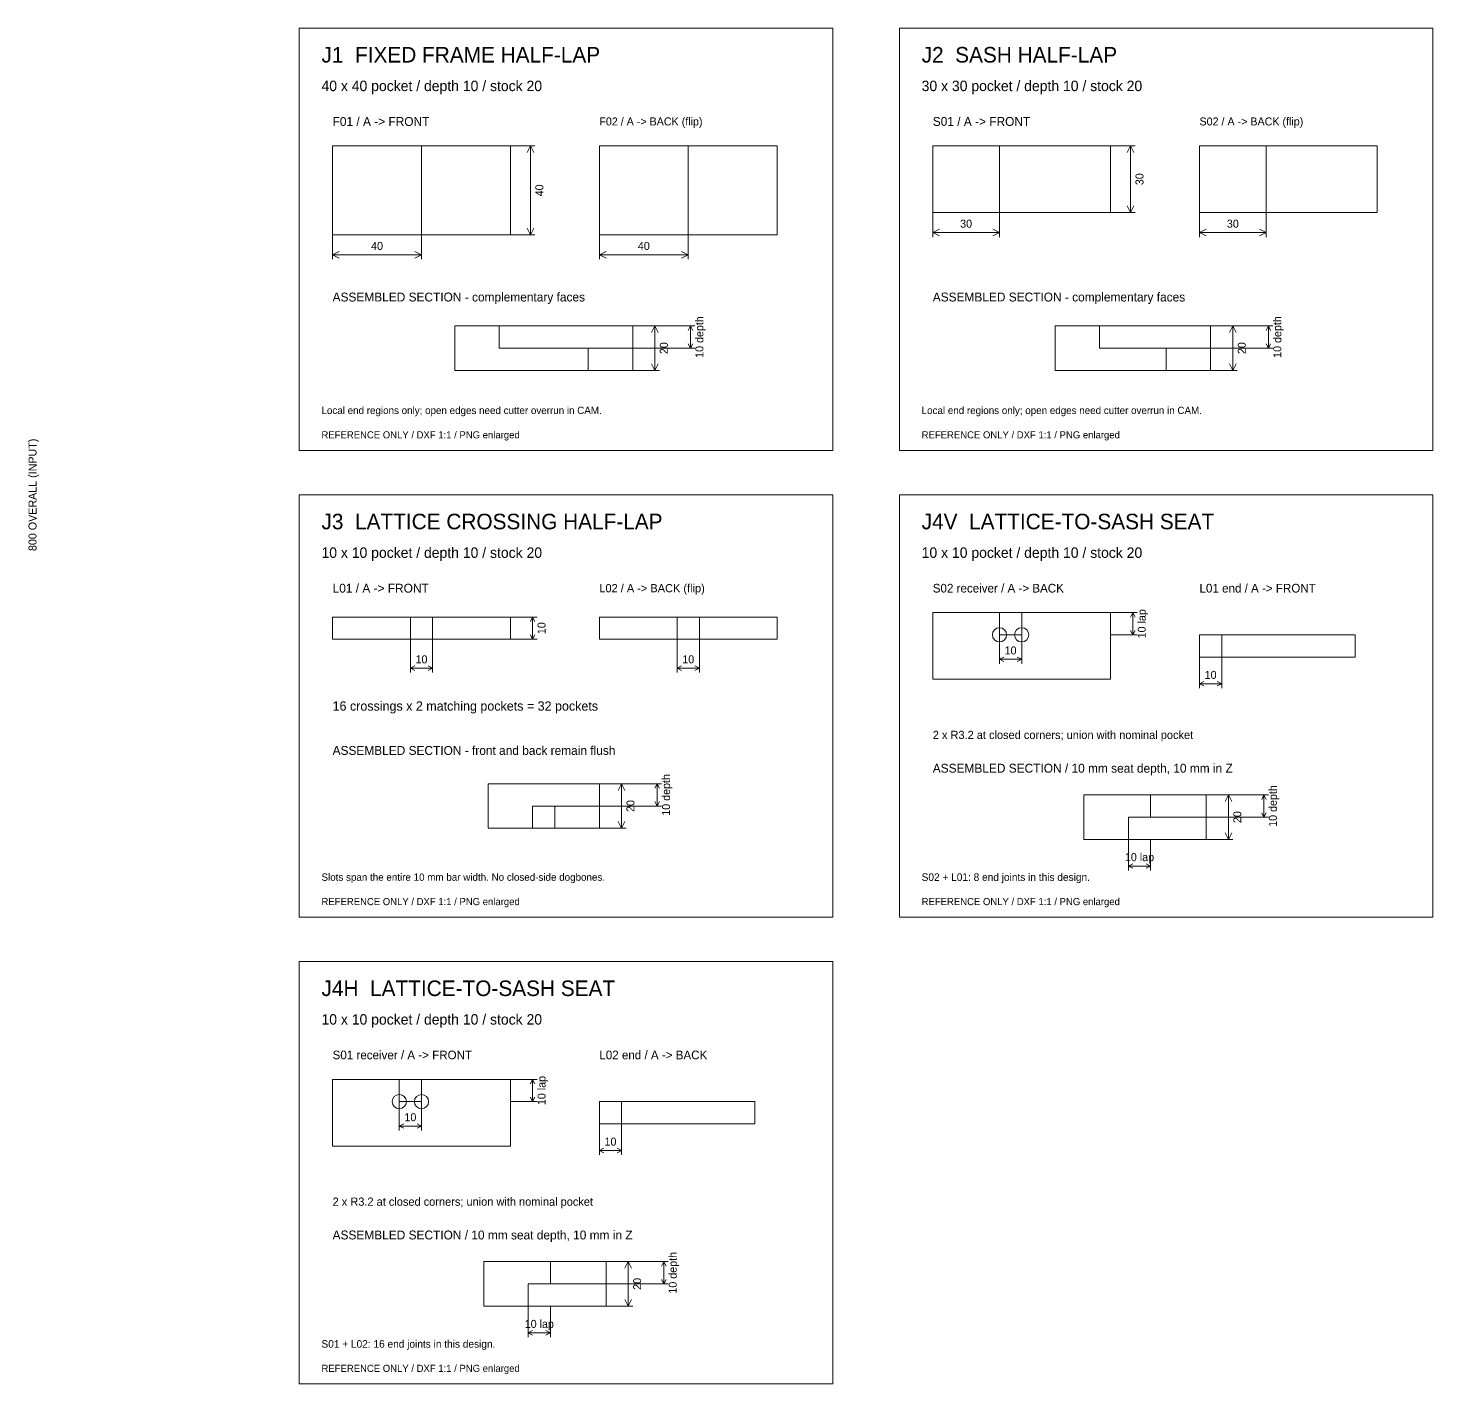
# Model space of a CAD drawing. Header units: millimetres. Extents: x -29 to 2620, y -456 to 990.
# Drawn here: x 1988 to 2620, y 100 to 710 of the extents above; entities that cross this region are included whole.
import ezdxf
from ezdxf.enums import TextEntityAlignment as Align

# ---------------------------------------------------------------- set-up
doc = ezdxf.new("R2010")
doc.units = ezdxf.units.MM
for name, color, linetype, lineweight in [('DIMENSIONS', 3, 'Continuous', 18), ('JOINT_DETAILS_REF', 8, 'Continuous', 18), ('NOTES', 7, 'Continuous', 18)]:
    doc.layers.add(name, color=color, linetype=linetype, lineweight=lineweight)

msp = doc.modelspace()

# ---------------------------------------------------------------- linework, layer by layer
at = {"layer": 'DIMENSIONS'}
for p, q in [((2205, 657), (2216, 657)), ((2214, 657), (2212.5, 654)), ((2214, 617), (2214, 657)), ((2214, 657), (2215.5, 654)), ((2475, 657), (2486, 657)), ((2484, 657), (2482.5, 654)), ((2484, 627), (2484, 657)), ((2484, 657), (2485.5, 654)), ((2395, 627), (2395, 616)), ((2425, 627), (2425, 616)), ((2475, 627), (2486, 627)), ((2484, 627), (2482.5, 630)), ((2484, 627), (2485.5, 630)), ((2515, 627), (2515, 616)), ((2545, 627), (2545, 616)), ((2214, 617), (2212.5, 620)), ((2214, 617), (2215.5, 620)), ((2395, 618), (2398, 619.5)), ((2425, 618), (2422, 619.5)), ((2515, 618), (2518, 619.5)), ((2545, 618), (2542, 619.5)), ((2125, 617), (2125, 606)), ((2165, 617), (2165, 606)), ((2205, 617), (2216, 617)), ((2245, 617), (2245, 606)), ((2285, 617), (2285, 606)), ((2395, 618), (2425, 618)), ((2395, 618), (2398, 616.5)), ((2425, 618), (2422, 616.5)), ((2515, 618), (2545, 618)), ((2515, 618), (2518, 616.5)), ((2545, 618), (2542, 616.5)), ((2125, 608), (2128, 609.5)), ((2125, 608), (2165, 608)), ((2125, 608), (2128, 606.5)), ((2165, 608), (2162, 609.5)), ((2165, 608), (2162, 606.5)), ((2245, 608), (2248, 609.5)), ((2245, 608), (2285, 608)), ((2245, 608), (2248, 606.5)), ((2285, 608), (2282, 609.5)), ((2285, 608), (2282, 606.5)), ((2240, 576), (2288, 576)), ((2260, 576), (2272, 576)), ((2270, 576), (2268.5, 573)), ((2270, 556), (2270, 576)), ((2270, 576), (2271.5, 573)), ((2286, 576), (2285, 574)), ((2286, 566), (2286, 576)), ((2286, 576), (2287, 574)), ((2500, 576), (2548, 576)), ((2520, 576), (2532, 576)), ((2530, 576), (2528.5, 573)), ((2530, 556), (2530, 576)), ((2530, 576), (2531.5, 573)), ((2546, 576), (2545, 574)), ((2546, 566), (2546, 576)), ((2546, 576), (2547, 574)), ((2240, 566), (2288, 566)), ((2286, 566), (2285, 568)), ((2286, 566), (2287, 568)), ((2500, 566), (2548, 566)), ((2546, 566), (2545, 568)), ((2546, 566), (2547, 568)), ((2270, 556), (2268.5, 559)), ((2270, 556), (2271.5, 559)), ((2530, 556), (2528.5, 559)), ((2530, 556), (2531.5, 559)), ((2260, 556), (2272, 556)), ((2520, 556), (2532, 556)), ((2205, 445), (2217, 445)), ((2215, 445), (2214, 443)), ((2215, 435), (2215, 445)), ((2215, 445), (2216, 443)), ((2475, 447), (2487, 447)), ((2485, 447), (2484, 445)), ((2485, 437), (2485, 447)), ((2485, 447), (2486, 445)), ((2215, 435), (2214, 437)), ((2215, 435), (2216, 437)), ((2425, 437), (2425, 424)), ((2435, 437), (2435, 424)), ((2475, 437), (2487, 437)), ((2485, 437), (2484, 439)), ((2485, 437), (2486, 439)), ((2160, 435), (2160, 420)), ((2170, 435), (2170, 420)), ((2205, 435), (2217, 435)), ((2280, 435), (2280, 420)), ((2290, 435), (2290, 420)), ((2425, 426), (2427, 427)), ((2425, 426), (2435, 426)), ((2425, 426), (2427, 425)), ((2435, 426), (2433, 427)), ((2435, 426), (2433, 425)), ((2515, 427), (2515, 413)), ((2525, 427), (2525, 413)), ((2160, 422), (2162, 423)), ((2160, 422), (2170, 422)), ((2160, 422), (2162, 421)), ((2170, 422), (2168, 423)), ((2170, 422), (2168, 421)), ((2280, 422), (2282, 423)), ((2280, 422), (2290, 422)), ((2280, 422), (2282, 421)), ((2290, 422), (2288, 423)), ((2290, 422), (2288, 421)), ((2515, 415), (2517, 416)), ((2515, 415), (2525, 415)), ((2515, 415), (2517, 414)), ((2525, 415), (2523, 416)), ((2525, 415), (2523, 414)), ((2225, 370), (2273, 370)), ((2245, 370), (2257, 370)), ((2255, 370), (2253.5, 367)), ((2255, 350), (2255, 370)), ((2255, 370), (2256.5, 367)), ((2271, 370), (2270, 368)), ((2271, 360), (2271, 370)), ((2271, 370), (2272, 368)), ((2271, 360), (2270, 362)), ((2271, 360), (2272, 362)), ((2493, 365), (2546, 365)), ((2518, 365), (2530, 365)), ((2528, 365), (2526.5, 362)), ((2528, 345), (2528, 365)), ((2528, 365), (2529.5, 362)), ((2544, 365), (2543, 363)), ((2544, 355), (2544, 365)), ((2544, 365), (2545, 363)), ((2225, 360), (2273, 360)), ((2493, 355), (2546, 355)), ((2544, 355), (2543, 357)), ((2544, 355), (2545, 357)), ((2245, 350), (2257, 350)), ((2255, 350), (2253.5, 353)), ((2255, 350), (2256.5, 353)), ((2528, 345), (2526.5, 348)), ((2528, 345), (2529.5, 348)), ((2483, 345), (2483, 331)), ((2493, 345), (2493, 331)), ((2518, 345), (2530, 345)), ((2483, 333), (2485, 334)), ((2483, 333), (2493, 333)), ((2483, 333), (2485, 332)), ((2493, 333), (2491, 334)), ((2493, 333), (2491, 332)), ((2205, 237), (2217, 237)), ((2215, 237), (2214, 235)), ((2215, 227), (2215, 237)), ((2215, 237), (2216, 235)), ((2215, 227), (2214, 229)), ((2215, 227), (2216, 229)), ((2155, 227), (2155, 214)), ((2165, 227), (2165, 214)), ((2205, 227), (2217, 227)), ((2155, 216), (2157, 217)), ((2155, 216), (2165, 216)), ((2155, 216), (2157, 215)), ((2165, 216), (2163, 217)), ((2165, 216), (2163, 215)), ((2245, 217), (2245, 203)), ((2255, 217), (2255, 203)), ((2245, 205), (2247, 206)), ((2245, 205), (2255, 205)), ((2245, 205), (2247, 204)), ((2255, 205), (2253, 206)), ((2255, 205), (2253, 204)), ((2223, 155), (2276, 155)), ((2248, 155), (2260, 155)), ((2258, 155), (2256.5, 152)), ((2258, 135), (2258, 155)), ((2258, 155), (2259.5, 152)), ((2274, 155), (2273, 153)), ((2274, 145), (2274, 155)), ((2274, 155), (2275, 153)), ((2274, 145), (2273, 147)), ((2274, 145), (2275, 147)), ((2223, 145), (2276, 145)), ((2213, 135), (2213, 121)), ((2223, 135), (2223, 121)), ((2248, 135), (2260, 135)), ((2258, 135), (2256.5, 138)), ((2258, 135), (2259.5, 138)), ((2213, 123), (2215, 124)), ((2213, 123), (2223, 123)), ((2213, 123), (2215, 122)), ((2223, 123), (2221, 124)), ((2223, 123), (2221, 122))]:
    msp.add_line(p, q, dxfattribs=at)
at = {"layer": 'JOINT_DETAILS_REF'}
for points in [[(2125, 617), (2205, 617), (2205, 657), (2125, 657)], [(2125, 617), (2165, 617), (2165, 657), (2125, 657)], [(2245, 617), (2325, 617), (2325, 657), (2245, 657)], [(2245, 617), (2285, 617), (2285, 657), (2245, 657)], [(2395, 627), (2475, 627), (2475, 657), (2395, 657)], [(2395, 627), (2425, 627), (2425, 657), (2395, 657)], [(2515, 627), (2595, 627), (2595, 657), (2515, 657)], [(2515, 627), (2545, 627), (2545, 657), (2515, 657)], [(2180, 556), (2240, 556), (2240, 566), (2200, 566), (2200, 576), (2180, 576)], [(2200, 566), (2240, 566), (2240, 556), (2260, 556), (2260, 576), (2200, 576)], [(2450, 556), (2500, 556), (2500, 566), (2470, 566), (2470, 576), (2450, 576)], [(2470, 566), (2500, 566), (2500, 556), (2520, 556), (2520, 576), (2470, 576)], [(2125, 435), (2205, 435), (2205, 445), (2125, 445)], [(2160, 435), (2170, 435), (2170, 445), (2160, 445)], [(2245, 435), (2325, 435), (2325, 445), (2245, 445)], [(2280, 435), (2290, 435), (2290, 445), (2280, 445)], [(2395, 417), (2475, 417), (2475, 447), (2395, 447)], [(2425, 437), (2435, 437), (2435, 447), (2425, 447)], [(2515, 427), (2585, 427), (2585, 437), (2515, 437)], [(2515, 427), (2525, 427), (2525, 437), (2515, 437)], [(2195, 350), (2215, 350), (2215, 360), (2225, 360), (2225, 350), (2245, 350), (2245, 370), (2195, 370)], [(2463, 345), (2483, 345), (2483, 355), (2493, 355), (2493, 365), (2463, 365)], [(2483, 345), (2518, 345), (2518, 365), (2493, 365), (2493, 355), (2483, 355)], [(2215, 350), (2225, 350), (2225, 360), (2215, 360)], [(2125, 207), (2205, 207), (2205, 237), (2125, 237)], [(2155, 227), (2165, 227), (2165, 237), (2155, 237)], [(2245, 217), (2315, 217), (2315, 227), (2245, 227)], [(2245, 217), (2255, 217), (2255, 227), (2245, 227)], [(2193, 135), (2213, 135), (2213, 145), (2223, 145), (2223, 155), (2193, 155)], [(2213, 135), (2248, 135), (2248, 155), (2223, 155), (2223, 145), (2213, 145)]]:
    msp.add_lwpolyline(points, close=True, dxfattribs=at)
for points in [[(2428.2, 437, 1), (2421.8, 437, 1)], [(2438.2, 437, 1), (2431.8, 437, 1)], [(2158.2, 227, 1), (2151.8, 227, 1)], [(2168.2, 227, 1), (2161.8, 227, 1)]]:
    msp.add_lwpolyline(points, format="xyb", close=True, dxfattribs=at)
at = {"layer": 'NOTES'}
for points in [[(2110, 520), (2350, 520), (2350, 710), (2110, 710)], [(2380, 520), (2620, 520), (2620, 710), (2380, 710)], [(2110, 310), (2350, 310), (2350, 500), (2110, 500)], [(2380, 310), (2620, 310), (2620, 500), (2380, 500)], [(2110, 100), (2350, 100), (2350, 290), (2110, 290)]]:
    msp.add_lwpolyline(points, close=True, dxfattribs=at)

# ---------------------------------------------------------------- texts
at = {"layer": 'DIMENSIONS'}
for s, p in [('40', (2218, 637)), ('30', (2488, 642)), ('10 depth', (2290, 571)), ('10 depth', (2550, 571)), ('20', (2274, 566)), ('20', (2534, 566)), ('800 OVERALL (INPUT)', (1990, 500)), ('10', (2219, 440)), ('10 lap', (2489, 442)), ('10 depth', (2275, 365)), ('10 depth', (2548, 360)), ('20', (2259, 360)), ('20', (2532, 355)), ('10 lap', (2219, 232)), ('10 depth', (2278, 150)), ('20', (2262, 145))]:
    msp.add_text(s, height=3.6, rotation=90, dxfattribs=at).set_placement(p, align=Align.MIDDLE_CENTER)
for s, p in [('30', (2410, 622)), ('30', (2530, 622)), ('40', (2145, 612)), ('40', (2265, 612)), ('10', (2430, 430)), ('10', (2165, 426)), ('10', (2285, 426)), ('10', (2520, 419)), ('10 lap', (2488, 337)), ('10', (2160, 220)), ('10', (2250, 209)), ('10 lap', (2218, 127))]:
    msp.add_text(s, height=3.6, dxfattribs=at).set_placement(p, align=Align.MIDDLE_CENTER)
at = {"layer": 'NOTES'}
for s, height, p in [('J2  SASH HALF-LAP', 7, (2390, 698)), ('J1  FIXED FRAME HALF-LAP', 7, (2120, 698)), ('40 x 40 pocket / depth 10 / stock 20', 4.7, (2120, 684)), ('30 x 30 pocket / depth 10 / stock 20', 4.7, (2390, 684)), ('F01 / A -> FRONT', 4, (2125, 668)), ('F02 / A -> BACK (flip)', 3.6, (2245, 668)), ('S01 / A -> FRONT', 4, (2395, 668)), ('S02 / A -> BACK (flip)', 3.6, (2515, 668)), ('ASSEMBLED SECTION - complementary faces', 4, (2125, 589)), ('ASSEMBLED SECTION - complementary faces', 4, (2395, 589)), ('Local end regions only; open edges need cutter overrun in CAM.', 3.3, (2120, 538)), ('Local end regions only; open edges need cutter overrun in CAM.', 3.3, (2390, 538)), ('REFERENCE ONLY / DXF 1:1 / PNG enlarged', 3.2, (2120, 527)), ('REFERENCE ONLY / DXF 1:1 / PNG enlarged', 3.2, (2390, 527)), ('J3  LATTICE CROSSING HALF-LAP', 7, (2120, 488)), ('J4V  LATTICE-TO-SASH SEAT', 7, (2390, 488)), ('10 x 10 pocket / depth 10 / stock 20', 4.7, (2120, 474)), ('10 x 10 pocket / depth 10 / stock 20', 4.7, (2390, 474)), ('L01 / A -> FRONT', 4, (2125, 458)), ('L02 / A -> BACK (flip)', 3.7, (2245, 458)), ('S02 receiver / A -> BACK', 3.9, (2395, 458)), ('L01 end / A -> FRONT', 3.9, (2515, 458)), ('16 crossings x 2 matching pockets = 32 pockets', 4.2, (2125, 405)), ('2 x R3.2 at closed corners; union with nominal pocket', 3.7, (2395, 392)), ('ASSEMBLED SECTION - front and back remain flush', 4, (2125, 385)), ('ASSEMBLED SECTION / 10 mm seat depth, 10 mm in Z', 4, (2395, 377)), ('Slots span the entire 10 mm bar width. No closed-side dogbones.', 3.3, (2120, 328)), ('S02 + L01: 8 end joints in this design.', 3.4, (2390, 328)), ('REFERENCE ONLY / DXF 1:1 / PNG enlarged', 3.2, (2120, 317)), ('REFERENCE ONLY / DXF 1:1 / PNG enlarged', 3.2, (2390, 317)), ('J4H  LATTICE-TO-SASH SEAT', 7, (2120, 278)), ('10 x 10 pocket / depth 10 / stock 20', 4.7, (2120, 264)), ('S01 receiver / A -> FRONT', 3.9, (2125, 248)), ('L02 end / A -> BACK', 3.9, (2245, 248)), ('2 x R3.2 at closed corners; union with nominal pocket', 3.7, (2125, 182)), ('ASSEMBLED SECTION / 10 mm seat depth, 10 mm in Z', 4, (2125, 167)), ('S01 + L02: 16 end joints in this design.', 3.4, (2120, 118)), ('REFERENCE ONLY / DXF 1:1 / PNG enlarged', 3.2, (2120, 107))]:
    msp.add_text(s, height=height, dxfattribs=at).set_placement(p, align=Align.MIDDLE_LEFT)

doc.saveas('drawing.dxf')
